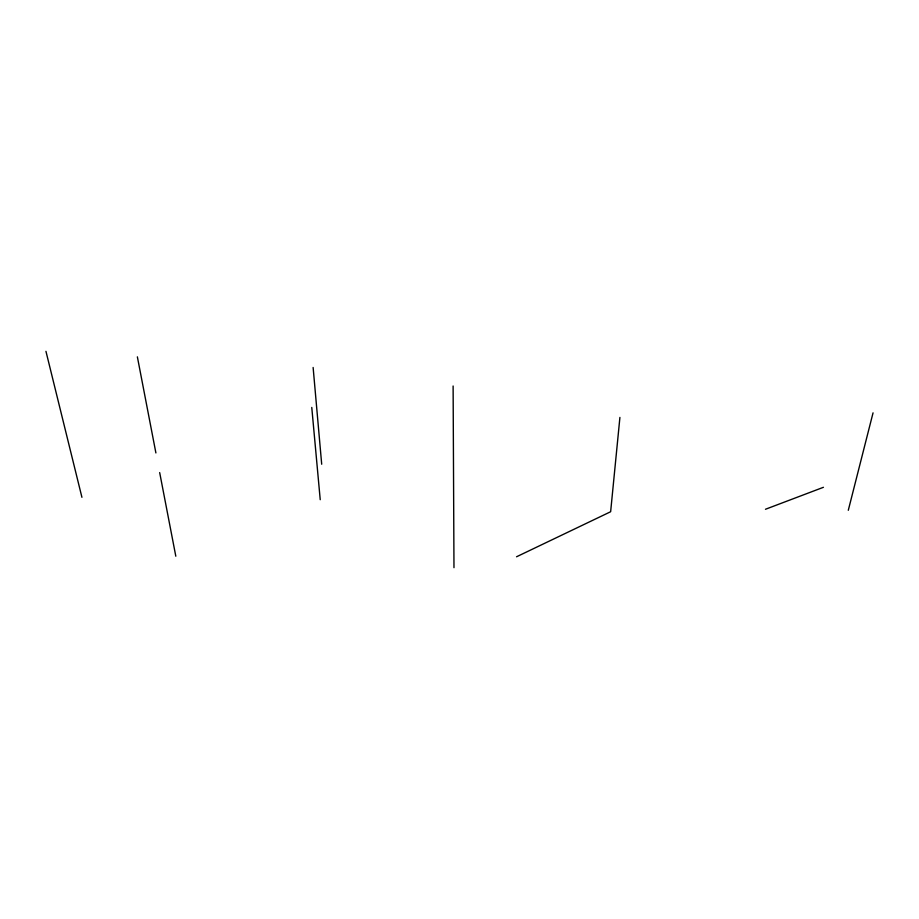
<?xml version="1.0" encoding="UTF-8"?>
<svg xmlns="http://www.w3.org/2000/svg" width="919" height="919" viewBox="0 0 919 919"><rect width="100%" height="100%" fill="white"/><g stroke="black" fill="none" stroke-linecap="round" stroke-linejoin="round"><path stroke-width="1.38" d="M619.911 417.421L610.641 511.734L516.547 556.776M848.294 510.286L873.05 412.849M765.47 509.264L823.435 487.3M45.95 351.322L81.929 497.317M137.368 356.848L155.897 452.941M159.676 472.584L175.805 556.213M311.771 407.439L320.226 499.695M313.126 367.474L321.696 464.233M453.113 386.003L453.975 567.678"/></g></svg>
